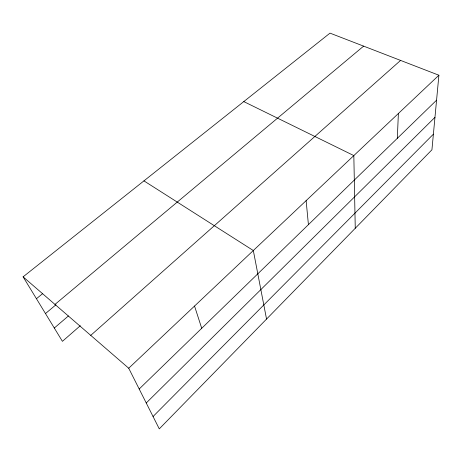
<?xml version="1.0" encoding="UTF-8"?>
<svg xmlns="http://www.w3.org/2000/svg" width="462" height="462" viewBox="0 0 462 462"><rect width="100%" height="100%" fill="white"/><g stroke="black" fill="none" stroke-linecap="round" stroke-linejoin="round"><path stroke-width="0.69" d="M397.32 138.317L398.383 113.496M438.9 75.225L431.935 149.786L159.28 428.869L128.719 368.231L23.1 276.836L329.995 33.131L438.9 75.225L128.719 368.231M153.055 416.516L433.391 134.171M146.24 402.991L434.967 117.331M139.195 389.016L436.567 100.202M90.748 335.372L400.577 60.412M80.301 325.727L62.41 341.331L23.1 276.836M54.302 328.026L68.434 315.939M54.972 304.418L363.623 46.131M45.484 313.559L55.96 304.781M36.434 298.718L42.539 293.711M243.78 101.594L353.828 155.584L355.255 228.268M143.942 180.879L253.32 250.531L266.539 319.08M194.542 306.052L201.715 328.297M306.127 200.647L308.42 224.665"/></g></svg>
